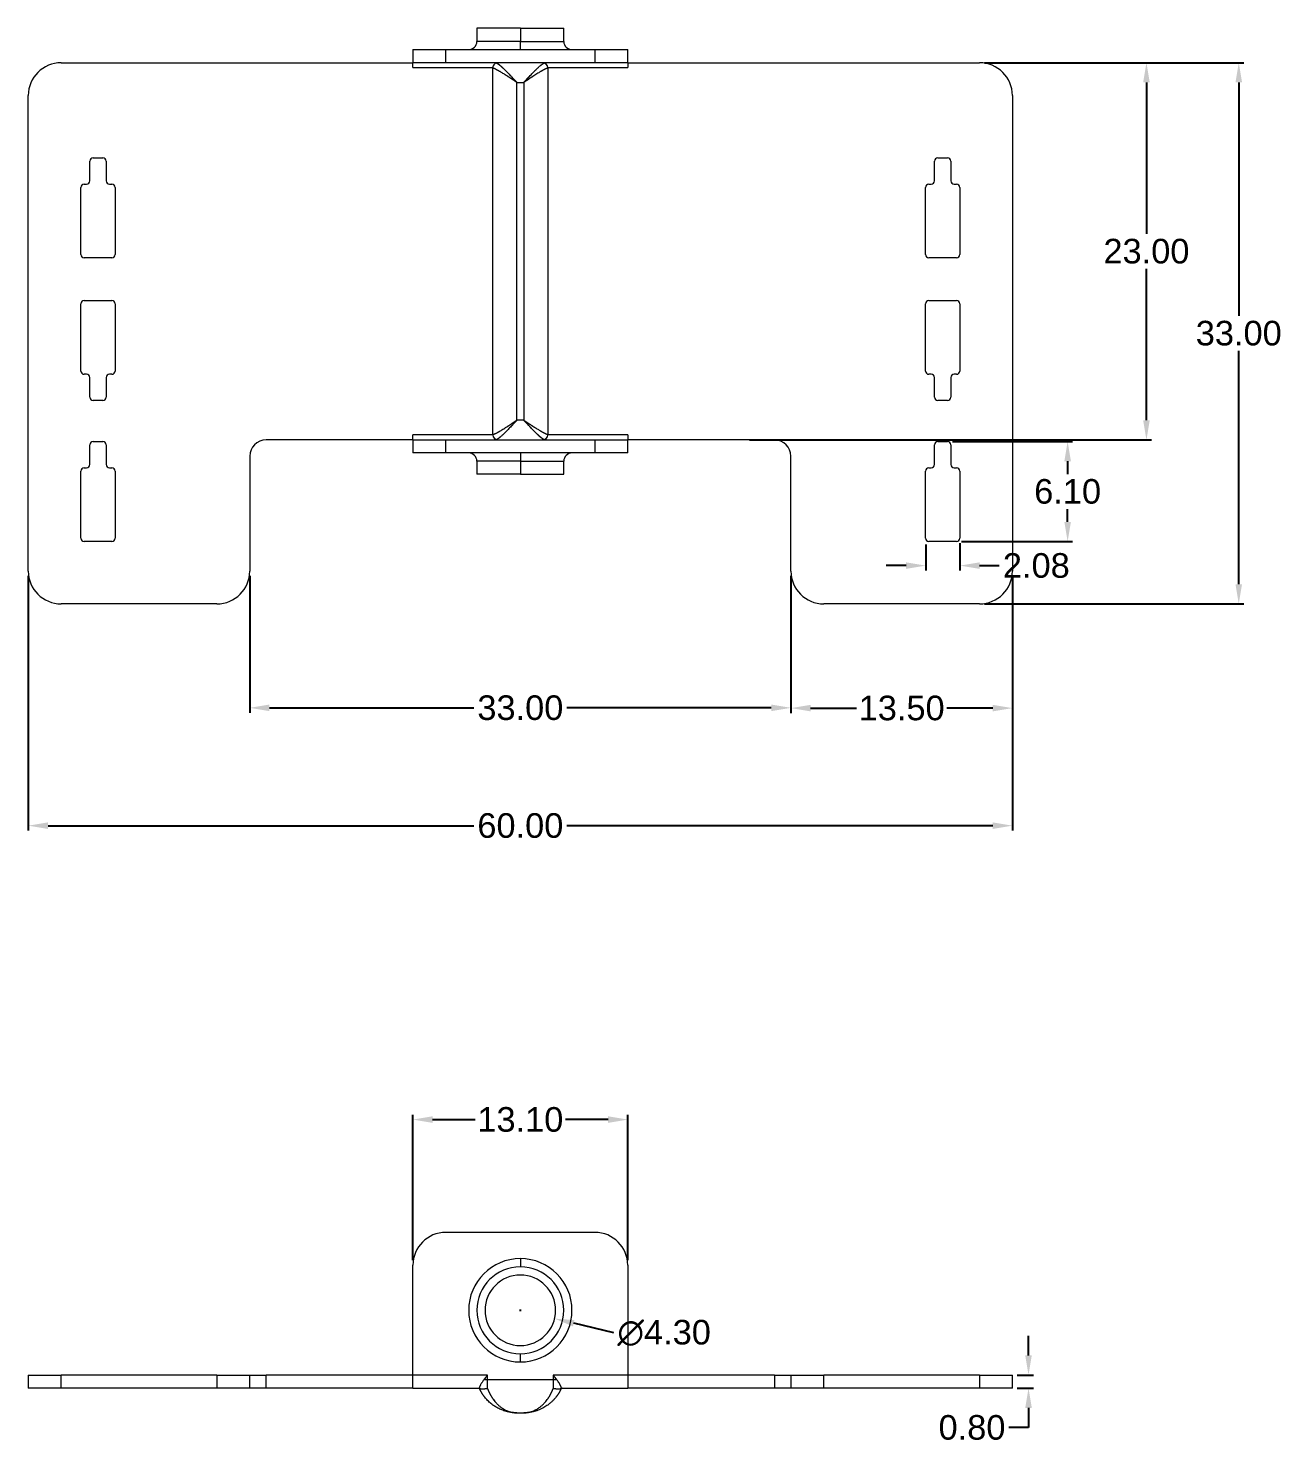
# Model space of a CAD drawing. Header units: millimetres. Extents: x 1920 to 4820, y 310 to 2320.
# Drawn here: x 2827.5 to 2903.9, y 1982.3 to 2068.6 of the extents above; entities that cross this region are included whole.
import ezdxf

# ---------------------------------------------------------------- set-up
doc = ezdxf.new("R2010")
doc.units = ezdxf.units.MM
doc.layers.add('core', color=7, linetype='Continuous', lineweight=20)
doc.layers.add('dim', color=82, linetype='Continuous', lineweight=9)
doc.styles.get("Standard").update_dxf_attribs({"font": 'arial.ttf'})
doc.dimstyles.new('副本 Standard', dxfattribs={"dimscale": 0.6, "dimtxt": 0.18, "dimasz": 0.18, "dimexe": 0.18, "dimexo": 0.0625, "dimgap": 0.09, "dimtad": 0, "dimtih": 1, "dimtoh": 1, "dimzin": 0, "dimdsep": 46, "dimtxsty": 'Standard', "dimcen": 0.09, "dimadec": 0, "dimazin": 0, "dimtfac": 1, "dimtofl": 0, "dimtmove": 0, "dimatfit": 3, "dimfxl": 0, "dimtolj": 1, "dimtzin": 0, "dimarcsym": 0})

# ---------------------------------------------------------------- blocks, each defined once
blk = doc.blocks.new('*D58')
at = {"layer": 'Defpoints', "color": 0, "transparency": 16777216}
for p in [(2885.526, 2066.525), (2885.526, 2033.525), (2901.331, 2033.525)]:
    blk.add_point(p, dxfattribs=at)
at = {"layer": 'dim', "color": 0, "lineweight": -2, "transparency": 16777216}
for p, q in [((2885.825, 2066.525), (2901.631, 2066.525)), ((2901.331, 2065.325), (2901.331, 2051.091)), ((2901.331, 2034.725), (2901.331, 2048.959)), ((2885.825, 2033.525), (2901.631, 2033.525))]:
    blk.add_line(p, q, dxfattribs=at)
at = {"layer": 'dim', "color": 0, "transparency": 16777216}
for points in [[(2901.131, 2065.325), (2901.531, 2065.325), (2901.331, 2066.525)], [(2901.131, 2034.725), (2901.531, 2034.725), (2901.331, 2033.525)]]:
    blk.add_solid(points, dxfattribs=at)
at = {"layer": 'dim', "color": 0, "transparency": 16777216, "insert": (2901.331, 2050.025), "char_height": 1.5, "attachment_point": 5}
blk.add_mtext('\\A1;33.00', dxfattribs=at)
blk = doc.blocks.new('*D59')
at = {"layer": 'Defpoints', "color": 0, "transparency": 16777216}
for p in [(2841.026, 2035.525), (2874.026, 2035.525), (2874.026, 2027.183)]:
    blk.add_point(p, dxfattribs=at)
at = {"layer": 'dim', "color": 0, "lineweight": -2, "transparency": 16777216}
for p, q in [((2841.026, 2035.225), (2841.026, 2026.883)), ((2874.026, 2035.225), (2874.026, 2026.883)), ((2842.226, 2027.183), (2854.698, 2027.183)), ((2872.826, 2027.183), (2860.353, 2027.183))]:
    blk.add_line(p, q, dxfattribs=at)
at = {"layer": 'dim', "color": 0, "transparency": 16777216}
for points in [[(2842.226, 2027.383), (2842.226, 2026.983), (2841.026, 2027.183)], [(2872.826, 2027.383), (2872.826, 2026.983), (2874.026, 2027.183)]]:
    blk.add_solid(points, dxfattribs=at)
at = {"layer": 'dim', "color": 0, "transparency": 16777216, "insert": (2857.526, 2027.183), "char_height": 1.5, "attachment_point": 5}
blk.add_mtext('\\A1;33.00', dxfattribs=at)
blk = doc.blocks.new('*D60')
at = {"layer": 'Defpoints', "color": 0, "transparency": 16777216}
for p in [(2874.026, 2035.525), (2887.526, 2035.525), (2887.526, 2027.166)]:
    blk.add_point(p, dxfattribs=at)
at = {"layer": 'dim', "color": 0, "lineweight": -2, "transparency": 16777216}
for p, q in [((2874.026, 2035.225), (2874.026, 2026.866)), ((2887.526, 2035.225), (2887.526, 2026.866)), ((2875.226, 2027.166), (2878.018, 2027.166)), ((2886.326, 2027.166), (2883.533, 2027.166))]:
    blk.add_line(p, q, dxfattribs=at)
at = {"layer": 'dim', "color": 0, "transparency": 16777216}
for points in [[(2875.226, 2027.366), (2875.226, 2026.966), (2874.026, 2027.166)], [(2886.326, 2027.366), (2886.326, 2026.966), (2887.526, 2027.166)]]:
    blk.add_solid(points, dxfattribs=at)
at = {"layer": 'dim', "color": 0, "transparency": 16777216, "insert": (2880.776, 2027.166), "char_height": 1.5, "attachment_point": 5}
blk.add_mtext('\\A1;13.50', dxfattribs=at)
blk = doc.blocks.new('*D61')
at = {"layer": 'Defpoints', "color": 0, "transparency": 16777216}
for p in [(2883.576, 2043.425), (2890.897, 2043.425), (2884.126, 2037.325)]:
    blk.add_point(p, dxfattribs=at)
at = {"layer": 'dim', "color": 0, "lineweight": -2, "transparency": 16777216}
for p, q in [((2883.875, 2043.425), (2891.197, 2043.425)), ((2890.897, 2042.225), (2890.897, 2041.44)), ((2890.897, 2038.525), (2890.897, 2039.309)), ((2884.425, 2037.325), (2891.197, 2037.325))]:
    blk.add_line(p, q, dxfattribs=at)
at = {"layer": 'dim', "color": 0, "transparency": 16777216}
for points in [[(2890.697, 2042.225), (2891.097, 2042.225), (2890.897, 2043.425)], [(2890.697, 2038.525), (2891.097, 2038.525), (2890.897, 2037.325)]]:
    blk.add_solid(points, dxfattribs=at)
at = {"layer": 'dim', "color": 0, "transparency": 16777216, "insert": (2890.897, 2040.375), "char_height": 1.5, "attachment_point": 5}
blk.add_mtext('\\A1;6.10', dxfattribs=at)
blk = doc.blocks.new('*D62')
at = {"layer": 'Defpoints', "color": 0, "transparency": 16777216}
for p in [(2882.242, 2037.445), (2884.326, 2037.525), (2884.326, 2035.857)]:
    blk.add_point(p, dxfattribs=at)
at = {"layer": 'dim', "color": 0, "lineweight": -2, "transparency": 16777216}
for p, q in [((2882.242, 2037.146), (2882.242, 2035.557)), ((2884.326, 2037.225), (2884.326, 2035.557)), ((2881.042, 2035.857), (2879.842, 2035.857)), ((2885.526, 2035.857), (2886.726, 2035.857))]:
    blk.add_line(p, q, dxfattribs=at)
at = {"layer": 'dim', "color": 0, "transparency": 16777216}
for points in [[(2881.042, 2036.057), (2881.042, 2035.657), (2882.242, 2035.857)], [(2885.526, 2036.057), (2885.526, 2035.657), (2884.326, 2035.857)]]:
    blk.add_solid(points, dxfattribs=at)
at = {"layer": 'dim', "color": 0, "transparency": 16777216, "insert": (2888.988, 2035.857), "char_height": 1.5, "attachment_point": 5}
blk.add_mtext('\\A1;2.08', dxfattribs=at)
blk = doc.blocks.new('*D63')
at = {"layer": 'Defpoints', "color": 0, "transparency": 16777216}
for p in [(2864.076, 2002.073), (2850.976, 1993.192), (2864.076, 1993.192)]:
    blk.add_point(p, dxfattribs=at)
at = {"layer": 'dim', "color": 0, "lineweight": -2, "transparency": 16777216}
for p, q in [((2850.976, 1993.491), (2850.976, 2002.372)), ((2852.176, 2002.073), (2854.768, 2002.073)), ((2862.876, 2002.073), (2860.283, 2002.073)), ((2864.076, 1993.491), (2864.076, 2002.372))]:
    blk.add_line(p, q, dxfattribs=at)
at = {"layer": 'dim', "color": 0, "transparency": 16777216}
for points in [[(2852.176, 2002.273), (2852.176, 2001.873), (2850.976, 2002.073)], [(2862.876, 2002.273), (2862.876, 2001.873), (2864.076, 2002.073)]]:
    blk.add_solid(points, dxfattribs=at)
at = {"layer": 'dim', "color": 0, "transparency": 16777216, "insert": (2857.526, 2002.073), "char_height": 1.5, "attachment_point": 5}
blk.add_mtext('\\A1;13.10', dxfattribs=at)
blk = doc.blocks.new('*D64')
at = {"layer": 'Defpoints', "color": 0, "transparency": 16777216}
for p in [(2887.526, 1986.492), (2887.526, 1985.692), (2888.511, 1985.692)]:
    blk.add_point(p, dxfattribs=at)
at = {"layer": 'dim', "color": 0, "lineweight": -2, "transparency": 16777216}
for p, q in [((2888.511, 1987.692), (2888.511, 1988.892)), ((2887.825, 1986.492), (2888.811, 1986.492)), ((2887.825, 1985.692), (2888.811, 1985.692)), ((2888.511, 1984.492), (2888.511, 1983.292)), ((2888.511, 1983.292), (2887.311, 1983.292))]:
    blk.add_line(p, q, dxfattribs=at)
at = {"layer": 'dim', "color": 0, "transparency": 16777216}
for points in [[(2888.311, 1987.692), (2888.711, 1987.692), (2888.511, 1986.492)], [(2888.311, 1984.492), (2888.711, 1984.492), (2888.511, 1985.692)]]:
    blk.add_solid(points, dxfattribs=at)
at = {"layer": 'dim', "color": 0, "transparency": 16777216, "insert": (2885.066, 1983.292), "char_height": 1.5, "attachment_point": 5}
blk.add_mtext('\\A1;0.80', dxfattribs=at)
blk = doc.blocks.new('*D65')
at = {"layer": 'Defpoints', "color": 0, "transparency": 16777216}
for p in [(2827.526, 2035.525), (2887.526, 2034.708), (2887.526, 2019.997)]:
    blk.add_point(p, dxfattribs=at)
at = {"layer": 'dim', "color": 0, "lineweight": -2, "transparency": 16777216}
for p, q in [((2827.526, 2035.225), (2827.526, 2019.697)), ((2887.526, 2034.408), (2887.526, 2019.697)), ((2828.726, 2019.997), (2854.693, 2019.997)), ((2886.326, 2019.997), (2860.358, 2019.997))]:
    blk.add_line(p, q, dxfattribs=at)
at = {"layer": 'dim', "color": 0, "transparency": 16777216}
for points in [[(2828.726, 2020.197), (2828.726, 2019.797), (2827.526, 2019.997)], [(2886.326, 2020.197), (2886.326, 2019.797), (2887.526, 2019.997)]]:
    blk.add_solid(points, dxfattribs=at)
at = {"layer": 'dim', "color": 0, "transparency": 16777216, "insert": (2857.526, 2019.997), "char_height": 1.5, "attachment_point": 5}
blk.add_mtext('\\A1;60.00', dxfattribs=at)
blk = doc.blocks.new('*D66')
at = {"layer": 'Defpoints', "color": 0, "transparency": 16777216}
for p in [(2885.526, 2066.525), (2895.702, 2066.525), (2871.207, 2043.525)]:
    blk.add_point(p, dxfattribs=at)
at = {"layer": 'dim', "color": 0, "lineweight": -2, "transparency": 16777216}
for p, q in [((2885.825, 2066.525), (2896.001, 2066.525)), ((2895.702, 2065.325), (2895.702, 2056.091)), ((2895.702, 2044.725), (2895.702, 2053.959)), ((2871.507, 2043.525), (2896.001, 2043.525))]:
    blk.add_line(p, q, dxfattribs=at)
at = {"layer": 'dim', "color": 0, "transparency": 16777216}
for points in [[(2895.502, 2065.325), (2895.902, 2065.325), (2895.702, 2066.525)], [(2895.502, 2044.725), (2895.902, 2044.725), (2895.702, 2043.525)]]:
    blk.add_solid(points, dxfattribs=at)
at = {"layer": 'dim', "color": 0, "transparency": 16777216, "insert": (2895.702, 2055.025), "char_height": 1.5, "attachment_point": 5}
blk.add_mtext('\\A1;23.00', dxfattribs=at)
blk = doc.blocks.new('*D67')
at = {"layer": 'Defpoints', "color": 0, "transparency": 16777216}
for p in [(2855.436, 1990.948), (2859.615, 1989.935)]:
    blk.add_point(p, dxfattribs=at)
at = {"layer": 'dim', "color": 0, "lineweight": -2, "transparency": 16777216}
for p, q in [((2857.526, 1990.388), (2857.526, 1990.496)), ((2857.472, 1990.442), (2857.58, 1990.442)), ((2863.233, 1989.059), (2860.781, 1989.653))]:
    blk.add_line(p, q, dxfattribs=at)
at = {"layer": 'dim', "color": 0, "transparency": 16777216}
blk.add_solid([(2860.829, 1989.847), (2860.734, 1989.458), (2859.615, 1989.935)], dxfattribs=at)
at = {"layer": 'dim', "color": 0, "transparency": 16777216, "insert": (2866.295, 1989.059), "char_height": 1.5, "attachment_point": 5}
blk.add_mtext('\\A1;∅4.30', dxfattribs=at)

msp = doc.modelspace()

# ---------------------------------------------------------------- linework, layer by layer
at = {"layer": 'core'}
for p, q in [((2857.526, 2068.625), (2854.876, 2068.625)), ((2854.876, 2068.625), (2854.876, 2067.825)), ((2857.526, 2068.625), (2857.526, 2067.825)), ((2857.526, 2068.625), (2860.176, 2068.625)), ((2860.176, 2067.825), (2860.176, 2068.625)), ((2850.976, 2067.325), (2850.976, 2066.525)), ((2850.976, 2067.325), (2852.976, 2067.325)), ((2852.976, 2067.325), (2862.076, 2067.325)), ((2852.976, 2066.525), (2852.976, 2067.325)), ((2857.526, 2067.825), (2854.876, 2067.825)), ((2857.526, 2067.825), (2860.176, 2067.825)), ((2857.526, 2067.325), (2857.526, 2067.825)), ((2862.076, 2067.325), (2864.076, 2067.325)), ((2862.076, 2067.325), (2862.076, 2066.525)), ((2864.076, 2066.525), (2864.076, 2067.325)), ((2829.526, 2066.525), (2850.976, 2066.525)), ((2852.976, 2066.525), (2850.976, 2066.525)), ((2850.976, 2066.225), (2850.976, 2066.525)), ((2862.076, 2066.525), (2852.976, 2066.525)), ((2864.076, 2066.525), (2862.076, 2066.525)), ((2864.076, 2066.525), (2885.526, 2066.525)), ((2864.076, 2066.525), (2864.076, 2066.225)), ((2850.976, 2066.225), (2855.842, 2066.225)), ((2855.842, 2043.825), (2855.842, 2066.225)), ((2859.209, 2066.225), (2859.209, 2043.825)), ((2859.209, 2066.225), (2864.076, 2066.225)), ((2857.317, 2044.725), (2857.317, 2065.325)), ((2857.317, 2065.325), (2857.734, 2065.325)), ((2857.734, 2065.325), (2857.734, 2044.725)), ((2827.526, 2035.525), (2827.526, 2064.525)), ((2887.526, 2064.525), (2887.526, 2035.525)), ((2831.276, 2059.325), (2831.276, 2060.525)), ((2831.476, 2060.725), (2832.076, 2060.725)), ((2832.276, 2060.525), (2832.276, 2059.325)), ((2882.776, 2059.325), (2882.776, 2060.525)), ((2882.976, 2060.725), (2883.576, 2060.725)), ((2883.776, 2060.525), (2883.776, 2059.325)), ((2830.726, 2054.825), (2830.726, 2058.925)), ((2830.926, 2059.125), (2831.076, 2059.125)), ((2832.476, 2059.125), (2832.626, 2059.125)), ((2832.826, 2058.925), (2832.826, 2054.825)), ((2882.226, 2054.825), (2882.226, 2058.925)), ((2882.426, 2059.125), (2882.576, 2059.125)), ((2883.976, 2059.125), (2884.126, 2059.125)), ((2884.326, 2058.925), (2884.326, 2054.825)), ((2832.626, 2054.625), (2830.926, 2054.625)), ((2884.126, 2054.625), (2882.426, 2054.625)), ((2830.726, 2047.725), (2830.726, 2051.825)), ((2830.926, 2052.025), (2832.626, 2052.025)), ((2832.826, 2051.825), (2832.826, 2047.725)), ((2882.226, 2047.725), (2882.226, 2051.825)), ((2882.426, 2052.025), (2884.126, 2052.025)), ((2884.326, 2051.825), (2884.326, 2047.725)), ((2831.076, 2047.525), (2830.926, 2047.525)), ((2832.626, 2047.525), (2832.476, 2047.525)), ((2882.576, 2047.525), (2882.426, 2047.525)), ((2884.126, 2047.525), (2883.976, 2047.525)), ((2831.276, 2046.125), (2831.276, 2047.325)), ((2832.276, 2047.325), (2832.276, 2046.125)), ((2882.776, 2046.125), (2882.776, 2047.325)), ((2883.776, 2047.325), (2883.776, 2046.125)), ((2832.076, 2045.925), (2831.476, 2045.925)), ((2883.576, 2045.925), (2882.976, 2045.925)), ((2857.734, 2044.725), (2857.317, 2044.725)), ((2831.276, 2042.025), (2831.276, 2043.225)), ((2831.476, 2043.425), (2832.076, 2043.425)), ((2832.276, 2043.225), (2832.276, 2042.025)), ((2850.976, 2043.525), (2842.026, 2043.525)), ((2850.976, 2043.525), (2850.976, 2043.825)), ((2855.842, 2043.825), (2850.976, 2043.825)), ((2850.976, 2043.525), (2850.976, 2042.725)), ((2850.976, 2043.525), (2852.976, 2043.525)), ((2852.976, 2043.525), (2862.076, 2043.525)), ((2852.976, 2042.725), (2852.976, 2043.525)), ((2864.076, 2043.825), (2859.209, 2043.825)), ((2862.076, 2043.525), (2864.076, 2043.525)), ((2862.076, 2043.525), (2862.076, 2042.725)), ((2864.076, 2043.825), (2864.076, 2043.525)), ((2864.076, 2042.725), (2864.076, 2043.525)), ((2873.026, 2043.525), (2864.076, 2043.525)), ((2882.776, 2042.025), (2882.776, 2043.225)), ((2882.976, 2043.425), (2883.576, 2043.425)), ((2883.776, 2043.225), (2883.776, 2042.025)), ((2841.026, 2042.525), (2841.026, 2035.525)), ((2852.976, 2042.725), (2850.976, 2042.725)), ((2862.076, 2042.725), (2852.976, 2042.725)), ((2857.526, 2042.725), (2857.526, 2042.225)), ((2864.076, 2042.725), (2862.076, 2042.725)), ((2874.026, 2035.525), (2874.026, 2042.525)), ((2830.726, 2037.525), (2830.726, 2041.625)), ((2830.926, 2041.825), (2831.076, 2041.825)), ((2832.476, 2041.825), (2832.626, 2041.825)), ((2832.826, 2041.625), (2832.826, 2037.525)), ((2854.876, 2042.225), (2854.876, 2041.425)), ((2857.526, 2042.225), (2854.876, 2042.225)), ((2857.526, 2041.425), (2854.876, 2041.425)), ((2857.526, 2042.225), (2857.526, 2041.425)), ((2857.526, 2042.225), (2860.176, 2042.225)), ((2857.526, 2041.425), (2860.176, 2041.425)), ((2860.176, 2041.425), (2860.176, 2042.225)), ((2882.226, 2037.525), (2882.226, 2041.625)), ((2882.426, 2041.825), (2882.576, 2041.825)), ((2883.976, 2041.825), (2884.126, 2041.825)), ((2884.326, 2041.625), (2884.326, 2037.525)), ((2832.626, 2037.325), (2830.926, 2037.325)), ((2884.126, 2037.325), (2882.426, 2037.325)), ((2839.026, 2033.525), (2829.526, 2033.525)), ((2885.526, 2033.525), (2876.026, 2033.525)), ((2862.076, 1995.192), (2852.976, 1995.192)), ((2850.976, 1986.492), (2850.976, 1993.192)), ((2857.526, 1993.592), (2857.526, 1993.092)), ((2864.076, 1993.192), (2864.076, 1986.492)), ((2857.526, 1987.292), (2857.526, 1987.792)), ((2827.526, 1986.492), (2829.526, 1986.492)), ((2827.526, 1986.492), (2827.526, 1985.692)), ((2839.026, 1986.492), (2829.526, 1986.492)), ((2829.526, 1985.692), (2829.526, 1986.492)), ((2839.026, 1986.492), (2839.026, 1985.692)), ((2839.026, 1986.492), (2841.026, 1986.492)), ((2841.026, 1986.492), (2842.026, 1986.492)), ((2841.026, 1985.692), (2841.026, 1986.492)), ((2850.976, 1986.492), (2842.026, 1986.492)), ((2842.026, 1985.692), (2842.026, 1986.492)), ((2850.976, 1985.692), (2850.976, 1986.492)), ((2855.526, 1986.492), (2850.976, 1986.492)), ((2855.526, 1986.192), (2855.291, 1986.192)), ((2855.526, 1986.192), (2855.526, 1986.492)), ((2859.526, 1986.192), (2855.526, 1986.192)), ((2855.526, 1985.672), (2855.526, 1986.192)), ((2859.526, 1986.492), (2859.526, 1986.192)), ((2864.076, 1986.492), (2859.526, 1986.492)), ((2859.76, 1986.192), (2859.526, 1986.192)), ((2859.526, 1986.192), (2859.526, 1985.672)), ((2873.026, 1986.492), (2864.076, 1986.492)), ((2864.076, 1986.492), (2864.076, 1985.692)), ((2873.026, 1986.492), (2874.026, 1986.492)), ((2873.026, 1986.492), (2873.026, 1985.692)), ((2874.026, 1986.492), (2874.026, 1985.692)), ((2874.026, 1986.492), (2876.026, 1986.492)), ((2885.526, 1986.492), (2876.026, 1986.492)), ((2876.026, 1985.692), (2876.026, 1986.492)), ((2885.526, 1986.492), (2887.526, 1986.492)), ((2885.526, 1986.492), (2885.526, 1985.692)), ((2887.526, 1985.692), (2887.526, 1986.492)), ((2829.526, 1985.692), (2827.526, 1985.692)), ((2839.026, 1985.692), (2829.526, 1985.692)), ((2841.026, 1985.692), (2839.026, 1985.692)), ((2842.026, 1985.692), (2841.026, 1985.692)), ((2850.976, 1985.692), (2842.026, 1985.692)), ((2850.976, 1985.692), (2855.026, 1985.692)), ((2855.026, 1985.692), (2855.026, 1985.724)), ((2855.026, 1985.692), (2855.028, 1985.685)), ((2860.023, 1985.685), (2860.026, 1985.692)), ((2860.026, 1985.724), (2860.026, 1985.692)), ((2860.026, 1985.692), (2864.076, 1985.692)), ((2873.026, 1985.692), (2864.076, 1985.692)), ((2874.026, 1985.692), (2873.026, 1985.692)), ((2876.026, 1985.692), (2874.026, 1985.692)), ((2885.526, 1985.692), (2876.026, 1985.692)), ((2887.526, 1985.692), (2885.526, 1985.692)), ((2857.317, 1984.192), (2857.734, 1984.192))]:
    msp.add_line(p, q, dxfattribs=at)
for centre, radius, start, end in [((2854.376, 2067.825), 0.5, 270, 0), ((2860.676, 2067.825), 0.5, 180, 270), ((2829.526, 2064.525), 2, 90, 180), ((2885.526, 2064.525), 2, 0, 90), ((2831.476, 2060.525), 0.2, 90, 180), ((2832.076, 2060.525), 0.2, 360, 90), ((2882.976, 2060.525), 0.2, 90, 180), ((2883.576, 2060.525), 0.2, 360, 90), ((2830.926, 2058.925), 0.2, 90, 180), ((2831.076, 2059.325), 0.2, 270, 0), ((2832.476, 2059.325), 0.2, 180, 270), ((2832.626, 2058.925), 0.2, 0, 90), ((2882.426, 2058.925), 0.2, 90, 180), ((2882.576, 2059.325), 0.2, 270, 0), ((2883.976, 2059.325), 0.2, 180, 270), ((2884.126, 2058.925), 0.2, 0, 90), ((2830.926, 2054.825), 0.2, 180, 270), ((2832.626, 2054.825), 0.2, 270, 0), ((2882.426, 2054.825), 0.2, 180, 270), ((2884.126, 2054.825), 0.2, 270, 360), ((2830.926, 2051.825), 0.2, 90, 180), ((2832.626, 2051.825), 0.2, 360, 90), ((2882.426, 2051.825), 0.2, 90, 180), ((2884.126, 2051.825), 0.2, 360, 90), ((2830.926, 2047.725), 0.2, 180, 270), ((2831.076, 2047.325), 0.2, 0, 90), ((2832.476, 2047.325), 0.2, 90, 180), ((2832.626, 2047.725), 0.2, 270, 0), ((2882.426, 2047.725), 0.2, 180, 270), ((2882.576, 2047.325), 0.2, 0, 90), ((2883.976, 2047.325), 0.2, 90, 180), ((2884.126, 2047.725), 0.2, 270, 360), ((2831.476, 2046.125), 0.2, 180, 270), ((2832.076, 2046.125), 0.2, 270, 0), ((2882.976, 2046.125), 0.2, 180, 270), ((2883.576, 2046.125), 0.2, 270, 0), ((2831.476, 2043.225), 0.2, 90, 180), ((2832.076, 2043.225), 0.2, 0, 90), ((2842.026, 2042.525), 1, 90, 180), ((2873.026, 2042.525), 1, 0, 90), ((2882.976, 2043.225), 0.2, 90, 180), ((2883.576, 2043.225), 0.2, 0, 90), ((2854.376, 2042.225), 0.5, 0, 90), ((2860.676, 2042.225), 0.5, 90, 180), ((2830.926, 2041.625), 0.2, 90, 180), ((2831.076, 2042.025), 0.2, 270, 0), ((2832.476, 2042.025), 0.2, 180, 270), ((2832.626, 2041.625), 0.2, 0, 90), ((2882.426, 2041.625), 0.2, 90, 180), ((2882.576, 2042.025), 0.2, 270, 0), ((2883.976, 2042.025), 0.2, 180, 270), ((2884.126, 2041.625), 0.2, 0, 90), ((2830.926, 2037.525), 0.2, 180, 270), ((2832.626, 2037.525), 0.2, 270, 0), ((2882.426, 2037.525), 0.2, 180, 270), ((2884.126, 2037.525), 0.2, 270, 360), ((2829.526, 2035.525), 2, 180, 270), ((2839.026, 2035.525), 2, 270, 0), ((2876.026, 2035.525), 2, 180, 270), ((2885.526, 2035.525), 2, 270, 0), ((2852.976, 1993.192), 2, 90, 180), ((2862.076, 1993.192), 2, 0, 90), ((2857.526, 1990.442), 3.15, 90, 270), ((2857.526, 1990.442), 2.65, 90, 270), ((2857.526, 1990.442), 3.15, 270, 90), ((2857.526, 1990.442), 2.65, 270, 90), ((2857.526, 1990.442), 2.15, 90, 270), ((2857.526, 1990.442), 2.15, 270, 90)]:
    msp.add_arc(centre, radius, start, end, dxfattribs=at)
for centre, start_param, end_param in [((2856.199, 2066.225), 1.570796, 3.141593), ((2858.853, 2066.225), 0, 1.570796), ((2856.199, 2043.825), 3.141593, 4.712389), ((2858.853, 2043.825), 4.712389, 6.283185)]:
    msp.add_ellipse(centre, major_axis=(0.357, 0), ratio=0.841435, start_param=start_param, end_param=end_param, dxfattribs=at)
for points, knots in [([(2856.071, 2066.511), (2856.073, 2066.51), (2856.077, 2066.508), (2856.083, 2066.505), (2856.09, 2066.502), (2856.096, 2066.499), (2856.103, 2066.495), (2856.11, 2066.492), (2856.117, 2066.488), (2856.125, 2066.483), (2856.132, 2066.479), (2856.14, 2066.474), (2856.148, 2066.469), (2856.156, 2066.464), (2856.164, 2066.459), (2856.172, 2066.453), (2856.181, 2066.447), (2856.189, 2066.441), (2856.198, 2066.435), (2856.207, 2066.428), (2856.216, 2066.422), (2856.226, 2066.414), (2856.235, 2066.407), (2856.245, 2066.4), (2856.255, 2066.392), (2856.264, 2066.384), (2856.275, 2066.376), (2856.285, 2066.367), (2856.295, 2066.358), (2856.306, 2066.349), (2856.317, 2066.34), (2856.328, 2066.331), (2856.339, 2066.321), (2856.35, 2066.311), (2856.362, 2066.301), (2856.373, 2066.29), (2856.385, 2066.28), (2856.397, 2066.269), (2856.409, 2066.258), (2856.422, 2066.246), (2856.434, 2066.235), (2856.447, 2066.223), (2856.46, 2066.211), (2856.473, 2066.199), (2856.486, 2066.186), (2856.499, 2066.173), (2856.512, 2066.16), (2856.547, 2066.127), (2856.605, 2066.07), (2856.692, 2065.983), (2856.788, 2065.885), (2856.867, 2065.803), (2856.924, 2065.743), (2856.956, 2065.709), (2856.989, 2065.674), (2857.021, 2065.639), (2857.054, 2065.605), (2857.087, 2065.57), (2857.119, 2065.535), (2857.152, 2065.499), (2857.185, 2065.464), (2857.218, 2065.429), (2857.251, 2065.394), (2857.284, 2065.359), (2857.306, 2065.336), (2857.317, 2065.325)], [0, 0, 0, 0, 0.008208, 0.016463, 0.024766, 0.033116, 0.041516, 0.049964, 0.058463, 0.067011, 0.07561, 0.08426, 0.092961, 0.101715, 0.11052, 0.119379, 0.12829, 0.137256, 0.146275, 0.155349, 0.164477, 0.173661, 0.1829, 0.192195, 0.201547, 0.210955, 0.22042, 0.229942, 0.239523, 0.249161, 0.258857, 0.268612, 0.278426, 0.2883, 0.298233, 0.308226, 0.318279, 0.328392, 0.338567, 0.348802, 0.359098, 0.369456, 0.379876, 0.390358, 0.400903, 0.411509, 0.422179, 0.432912, 0.492574, 0.557516, 0.627765, 0.703344, 0.726377, 0.749374, 0.772335, 0.79526, 0.81815, 0.841003, 0.863822, 0.886605, 0.909353, 0.932066, 0.954745, 0.97739, 1, 1, 1, 1]), ([(2857.734, 2065.325), (2857.74, 2065.33), (2857.75, 2065.342), (2857.766, 2065.359), (2857.781, 2065.375), (2857.797, 2065.391), (2857.811, 2065.407), (2857.826, 2065.423), (2857.84, 2065.438), (2857.854, 2065.453), (2857.868, 2065.468), (2857.882, 2065.482), (2857.895, 2065.496), (2857.907, 2065.51), (2857.92, 2065.523), (2857.932, 2065.536), (2857.944, 2065.549), (2857.956, 2065.561), (2857.967, 2065.574), (2857.978, 2065.585), (2857.989, 2065.597), (2858, 2065.608), (2858.01, 2065.619), (2858.02, 2065.629), (2858.03, 2065.639), (2858.039, 2065.649), (2858.048, 2065.659), (2858.057, 2065.668), (2858.065, 2065.677), (2858.074, 2065.686), (2858.111, 2065.725), (2858.175, 2065.792), (2858.263, 2065.884), (2858.344, 2065.967), (2858.425, 2066.049), (2858.506, 2066.129), (2858.587, 2066.207), (2858.662, 2066.276), (2858.715, 2066.323), (2858.749, 2066.353), (2858.768, 2066.369), (2858.787, 2066.384), (2858.805, 2066.398), (2858.822, 2066.412), (2858.839, 2066.425), (2858.855, 2066.437), (2858.871, 2066.448), (2858.887, 2066.458), (2858.901, 2066.468), (2858.916, 2066.477), (2858.93, 2066.486), (2858.943, 2066.493), (2858.956, 2066.5), (2858.969, 2066.506), (2858.977, 2066.509), (2858.981, 2066.511)], [0, 0, 0, 0, 0.011064, 0.021931, 0.032601, 0.043075, 0.053353, 0.063434, 0.073319, 0.083007, 0.092498, 0.101793, 0.110892, 0.119794, 0.1285, 0.137009, 0.145321, 0.153438, 0.161357, 0.16908, 0.176607, 0.183937, 0.191071, 0.198009, 0.204749, 0.211294, 0.217642, 0.223793, 0.229748, 0.235507, 0.241069, 0.308233, 0.371394, 0.430564, 0.485757, 0.552922, 0.61718, 0.678581, 0.73718, 0.754547, 0.771778, 0.788875, 0.80584, 0.822676, 0.839384, 0.855968, 0.872428, 0.888769, 0.904992, 0.921099, 0.937094, 0.952979, 0.968756, 0.984429, 1, 1, 1, 1]), ([(2857.317, 2065.325), (2857.31, 2065.329), (2857.298, 2065.338), (2857.278, 2065.351), (2857.259, 2065.364), (2857.239, 2065.377), (2857.22, 2065.39), (2857.201, 2065.403), (2857.181, 2065.416), (2857.162, 2065.428), (2857.143, 2065.441), (2857.123, 2065.454), (2857.104, 2065.466), (2857.085, 2065.479), (2857.066, 2065.492), (2857.046, 2065.504), (2857.027, 2065.517), (2857.008, 2065.529), (2856.989, 2065.542), (2856.97, 2065.554), (2856.951, 2065.566), (2856.932, 2065.578), (2856.913, 2065.591), (2856.894, 2065.603), (2856.875, 2065.615), (2856.857, 2065.627), (2856.838, 2065.639), (2856.819, 2065.651), (2856.801, 2065.663), (2856.782, 2065.675), (2856.734, 2065.706), (2856.658, 2065.754), (2856.559, 2065.817), (2856.468, 2065.874), (2856.385, 2065.925), (2856.321, 2065.963), (2856.275, 2065.99), (2856.243, 2066.008), (2856.213, 2066.026), (2856.183, 2066.042), (2856.154, 2066.058), (2856.126, 2066.074), (2856.099, 2066.088), (2856.072, 2066.102), (2856.046, 2066.115), (2856.022, 2066.127), (2855.998, 2066.139), (2855.974, 2066.15), (2855.952, 2066.16), (2855.931, 2066.169), (2855.91, 2066.178), (2855.89, 2066.186), (2855.871, 2066.193), (2855.855, 2066.199), (2855.845, 2066.202), (2855.841, 2066.203)], [0, 0, 0, 0, 0.01166, 0.02331, 0.034949, 0.046576, 0.058193, 0.069799, 0.081394, 0.092979, 0.104553, 0.116116, 0.127668, 0.13921, 0.150741, 0.162262, 0.173772, 0.185272, 0.196761, 0.20824, 0.219709, 0.231167, 0.242615, 0.254053, 0.26548, 0.276897, 0.288304, 0.299701, 0.311088, 0.322465, 0.333832, 0.400323, 0.463003, 0.521889, 0.577008, 0.628386, 0.650659, 0.672644, 0.694344, 0.715763, 0.736905, 0.757773, 0.778371, 0.798703, 0.818774, 0.838587, 0.858148, 0.877462, 0.896532, 0.915365, 0.933965, 0.952338, 0.97049, 0.988427, 1, 1, 1, 1]), ([(2859.21, 2066.203), (2859.208, 2066.202), (2859.202, 2066.201), (2859.194, 2066.198), (2859.184, 2066.194), (2859.175, 2066.191), (2859.165, 2066.187), (2859.154, 2066.183), (2859.144, 2066.179), (2859.133, 2066.175), (2859.122, 2066.17), (2859.111, 2066.165), (2859.1, 2066.16), (2859.089, 2066.155), (2859.077, 2066.15), (2859.065, 2066.144), (2859.053, 2066.138), (2859.04, 2066.132), (2859.028, 2066.126), (2859.015, 2066.12), (2859.002, 2066.113), (2858.988, 2066.107), (2858.975, 2066.1), (2858.961, 2066.092), (2858.947, 2066.085), (2858.933, 2066.078), (2858.918, 2066.07), (2858.903, 2066.062), (2858.889, 2066.054), (2858.873, 2066.045), (2858.858, 2066.037), (2858.842, 2066.028), (2858.827, 2066.019), (2858.811, 2066.01), (2858.794, 2066.001), (2858.778, 2065.991), (2858.761, 2065.981), (2858.718, 2065.956), (2858.646, 2065.912), (2858.538, 2065.846), (2858.417, 2065.77), (2858.32, 2065.707), (2858.249, 2065.662), (2858.211, 2065.637), (2858.172, 2065.612), (2858.133, 2065.587), (2858.093, 2065.562), (2858.054, 2065.536), (2858.014, 2065.51), (2857.975, 2065.485), (2857.935, 2065.458), (2857.895, 2065.432), (2857.855, 2065.406), (2857.815, 2065.379), (2857.774, 2065.352), (2857.748, 2065.334), (2857.734, 2065.325)], [0, 0, 0, 0, 0.006927, 0.01623, 0.025591, 0.03501, 0.044488, 0.054026, 0.063625, 0.073285, 0.083008, 0.092794, 0.102644, 0.112559, 0.122539, 0.132585, 0.142698, 0.152879, 0.163127, 0.173445, 0.183832, 0.19429, 0.204818, 0.215418, 0.226089, 0.236834, 0.247651, 0.258542, 0.269508, 0.280548, 0.291664, 0.302856, 0.314124, 0.325469, 0.336891, 0.348392, 0.35997, 0.371628, 0.436415, 0.507066, 0.583636, 0.666165, 0.689717, 0.713314, 0.736955, 0.76064, 0.784369, 0.808144, 0.831964, 0.85583, 0.879742, 0.9037, 0.927704, 0.951756, 0.975854, 1, 1, 1, 1]), ([(2855.841, 2043.846), (2855.843, 2043.847), (2855.849, 2043.849), (2855.857, 2043.852), (2855.867, 2043.855), (2855.877, 2043.859), (2855.887, 2043.862), (2855.897, 2043.866), (2855.907, 2043.871), (2855.918, 2043.875), (2855.929, 2043.879), (2855.94, 2043.884), (2855.951, 2043.889), (2855.963, 2043.894), (2855.974, 2043.9), (2855.986, 2043.905), (2855.999, 2043.911), (2856.011, 2043.917), (2856.024, 2043.923), (2856.037, 2043.93), (2856.05, 2043.936), (2856.063, 2043.943), (2856.077, 2043.95), (2856.09, 2043.957), (2856.104, 2043.964), (2856.119, 2043.972), (2856.133, 2043.98), (2856.148, 2043.988), (2856.163, 2043.996), (2856.178, 2044.004), (2856.193, 2044.013), (2856.209, 2044.021), (2856.225, 2044.03), (2856.241, 2044.04), (2856.257, 2044.049), (2856.273, 2044.058), (2856.29, 2044.068), (2856.333, 2044.093), (2856.406, 2044.137), (2856.514, 2044.204), (2856.634, 2044.28), (2856.732, 2044.342), (2856.802, 2044.387), (2856.841, 2044.412), (2856.879, 2044.437), (2856.918, 2044.462), (2856.958, 2044.488), (2856.997, 2044.513), (2857.037, 2044.539), (2857.077, 2044.565), (2857.116, 2044.591), (2857.156, 2044.617), (2857.197, 2044.644), (2857.237, 2044.671), (2857.277, 2044.698), (2857.304, 2044.716), (2857.317, 2044.725)], [0, 0, 0, 0, 0.006927, 0.01623, 0.025591, 0.03501, 0.044488, 0.054026, 0.063625, 0.073285, 0.083008, 0.092794, 0.102644, 0.112559, 0.122539, 0.132585, 0.142698, 0.152879, 0.163127, 0.173445, 0.183832, 0.19429, 0.204818, 0.215418, 0.226089, 0.236834, 0.247651, 0.258542, 0.269508, 0.280548, 0.291664, 0.302856, 0.314124, 0.325469, 0.336891, 0.348392, 0.35997, 0.371628, 0.436415, 0.507066, 0.583636, 0.666165, 0.689717, 0.713314, 0.736955, 0.76064, 0.784369, 0.808144, 0.831964, 0.85583, 0.879742, 0.9037, 0.927704, 0.951756, 0.975854, 1, 1, 1, 1]), ([(2857.317, 2044.725), (2857.312, 2044.719), (2857.301, 2044.708), (2857.285, 2044.691), (2857.27, 2044.674), (2857.255, 2044.658), (2857.24, 2044.642), (2857.225, 2044.627), (2857.211, 2044.611), (2857.197, 2044.596), (2857.183, 2044.582), (2857.17, 2044.567), (2857.157, 2044.553), (2857.144, 2044.54), (2857.131, 2044.526), (2857.119, 2044.513), (2857.107, 2044.5), (2857.095, 2044.488), (2857.084, 2044.476), (2857.073, 2044.464), (2857.062, 2044.453), (2857.051, 2044.442), (2857.041, 2044.431), (2857.031, 2044.42), (2857.022, 2044.41), (2857.012, 2044.4), (2857.003, 2044.391), (2856.994, 2044.381), (2856.986, 2044.372), (2856.978, 2044.364), (2856.941, 2044.324), (2856.877, 2044.257), (2856.789, 2044.166), (2856.708, 2044.083), (2856.626, 2044.001), (2856.545, 2043.92), (2856.464, 2043.842), (2856.389, 2043.773), (2856.336, 2043.726), (2856.302, 2043.697), (2856.283, 2043.681), (2856.265, 2043.666), (2856.247, 2043.651), (2856.229, 2043.638), (2856.212, 2043.625), (2856.196, 2043.613), (2856.18, 2043.602), (2856.165, 2043.591), (2856.15, 2043.581), (2856.135, 2043.572), (2856.121, 2043.564), (2856.108, 2043.556), (2856.095, 2043.55), (2856.083, 2043.544), (2856.075, 2043.541), (2856.071, 2043.539)], [0, 0, 0, 0, 0.011064, 0.021931, 0.032601, 0.043075, 0.053353, 0.063434, 0.073319, 0.083007, 0.092498, 0.101793, 0.110892, 0.119794, 0.1285, 0.137009, 0.145321, 0.153438, 0.161357, 0.16908, 0.176607, 0.183937, 0.191071, 0.198009, 0.204749, 0.211294, 0.217642, 0.223793, 0.229748, 0.235507, 0.241069, 0.308233, 0.371394, 0.430564, 0.485757, 0.552922, 0.61718, 0.678581, 0.73718, 0.754547, 0.771778, 0.788875, 0.80584, 0.822676, 0.839384, 0.855968, 0.872428, 0.888769, 0.904992, 0.921099, 0.937094, 0.952979, 0.968756, 0.984429, 1, 1, 1, 1]), ([(2857.734, 2044.725), (2857.741, 2044.72), (2857.754, 2044.712), (2857.773, 2044.699), (2857.792, 2044.686), (2857.812, 2044.673), (2857.831, 2044.66), (2857.851, 2044.647), (2857.87, 2044.634), (2857.889, 2044.621), (2857.909, 2044.608), (2857.928, 2044.596), (2857.947, 2044.583), (2857.966, 2044.57), (2857.986, 2044.558), (2858.005, 2044.545), (2858.024, 2044.533), (2858.043, 2044.52), (2858.062, 2044.508), (2858.081, 2044.496), (2858.1, 2044.483), (2858.119, 2044.471), (2858.138, 2044.459), (2858.157, 2044.447), (2858.176, 2044.435), (2858.195, 2044.422), (2858.213, 2044.41), (2858.232, 2044.398), (2858.251, 2044.386), (2858.269, 2044.375), (2858.317, 2044.344), (2858.393, 2044.295), (2858.492, 2044.233), (2858.583, 2044.176), (2858.667, 2044.124), (2858.73, 2044.086), (2858.776, 2044.059), (2858.808, 2044.041), (2858.838, 2044.024), (2858.868, 2044.007), (2858.897, 2043.991), (2858.925, 2043.976), (2858.953, 2043.961), (2858.979, 2043.947), (2859.005, 2043.934), (2859.03, 2043.922), (2859.054, 2043.911), (2859.077, 2043.9), (2859.099, 2043.89), (2859.121, 2043.88), (2859.141, 2043.872), (2859.161, 2043.864), (2859.18, 2043.856), (2859.197, 2043.851), (2859.206, 2043.848), (2859.21, 2043.846)], [0, 0, 0, 0, 0.01166, 0.02331, 0.034949, 0.046576, 0.058193, 0.069799, 0.081394, 0.092979, 0.104553, 0.116116, 0.127668, 0.13921, 0.150741, 0.162262, 0.173772, 0.185272, 0.196761, 0.20824, 0.219709, 0.231167, 0.242615, 0.254053, 0.26548, 0.276897, 0.288304, 0.299701, 0.311088, 0.322465, 0.333832, 0.400323, 0.463003, 0.521889, 0.577008, 0.628386, 0.650659, 0.672644, 0.694344, 0.715763, 0.736905, 0.757773, 0.778371, 0.798703, 0.818774, 0.838587, 0.858148, 0.877462, 0.896532, 0.915365, 0.933965, 0.952338, 0.97049, 0.988427, 1, 1, 1, 1]), ([(2858.981, 2043.539), (2858.979, 2043.54), (2858.974, 2043.541), (2858.968, 2043.544), (2858.962, 2043.547), (2858.955, 2043.551), (2858.948, 2043.554), (2858.941, 2043.558), (2858.934, 2043.562), (2858.927, 2043.566), (2858.919, 2043.571), (2858.911, 2043.575), (2858.904, 2043.58), (2858.896, 2043.585), (2858.887, 2043.591), (2858.879, 2043.596), (2858.871, 2043.602), (2858.862, 2043.608), (2858.853, 2043.615), (2858.844, 2043.621), (2858.835, 2043.628), (2858.826, 2043.635), (2858.816, 2043.642), (2858.807, 2043.65), (2858.797, 2043.658), (2858.787, 2043.666), (2858.777, 2043.674), (2858.766, 2043.682), (2858.756, 2043.691), (2858.745, 2043.7), (2858.734, 2043.709), (2858.723, 2043.719), (2858.712, 2043.728), (2858.701, 2043.738), (2858.689, 2043.749), (2858.678, 2043.759), (2858.666, 2043.77), (2858.654, 2043.781), (2858.642, 2043.792), (2858.63, 2043.803), (2858.617, 2043.815), (2858.604, 2043.826), (2858.592, 2043.838), (2858.579, 2043.851), (2858.566, 2043.863), (2858.552, 2043.876), (2858.539, 2043.889), (2858.504, 2043.922), (2858.446, 2043.98), (2858.359, 2044.066), (2858.263, 2044.165), (2858.185, 2044.246), (2858.128, 2044.306), (2858.095, 2044.341), (2858.063, 2044.375), (2858.03, 2044.41), (2857.997, 2044.445), (2857.965, 2044.48), (2857.932, 2044.515), (2857.899, 2044.55), (2857.866, 2044.585), (2857.833, 2044.62), (2857.8, 2044.655), (2857.767, 2044.69), (2857.745, 2044.713), (2857.734, 2044.725)], [0, 0, 0, 0, 0.008208, 0.016463, 0.024766, 0.033116, 0.041516, 0.049964, 0.058463, 0.067011, 0.07561, 0.08426, 0.092961, 0.101715, 0.11052, 0.119379, 0.12829, 0.137256, 0.146275, 0.155349, 0.164477, 0.173661, 0.1829, 0.192195, 0.201547, 0.210955, 0.22042, 0.229942, 0.239523, 0.249161, 0.258857, 0.268612, 0.278426, 0.2883, 0.298233, 0.308226, 0.318279, 0.328392, 0.338567, 0.348802, 0.359098, 0.369456, 0.379876, 0.390358, 0.400903, 0.411509, 0.422179, 0.432912, 0.492574, 0.557516, 0.627765, 0.703344, 0.726377, 0.749374, 0.772335, 0.79526, 0.81815, 0.841003, 0.863822, 0.886605, 0.909353, 0.932066, 0.954745, 0.97739, 1, 1, 1, 1]), ([(2855.291, 1986.192), (2855.272, 1986.167), (2855.255, 1986.142), (2855.221, 1986.093), (2855.205, 1986.069), (2855.181, 1986.034), (2855.174, 1986.022), (2855.159, 1985.999), (2855.152, 1985.987), (2855.131, 1985.954), (2855.119, 1985.932), (2855.095, 1985.891), (2855.084, 1985.871), (2855.069, 1985.843), (2855.065, 1985.834), (2855.056, 1985.816), (2855.052, 1985.808), (2855.041, 1985.784), (2855.036, 1985.77), (2855.03, 1985.751), (2855.028, 1985.745), (2855.026, 1985.734), (2855.026, 1985.729), (2855.026, 1985.724)], [0, 0, 0, 0, 0.125, 0.125, 0.25, 0.25, 0.3125, 0.3125, 0.375, 0.375, 0.5, 0.5, 0.625, 0.625, 0.6875, 0.6875, 0.75, 0.75, 0.875, 0.875, 0.9375, 0.9375, 1, 1, 1, 1]), ([(2860.026, 1985.724), (2860.026, 1985.733), (2860.023, 1985.744), (2860.016, 1985.769), (2860.01, 1985.784), (2859.999, 1985.808), (2859.995, 1985.816), (2859.987, 1985.833), (2859.982, 1985.842), (2859.968, 1985.87), (2859.957, 1985.89), (2859.939, 1985.921), (2859.933, 1985.932), (2859.92, 1985.954), (2859.913, 1985.965), (2859.892, 1985.998), (2859.878, 1986.021), (2859.855, 1986.057), (2859.847, 1986.069), (2859.831, 1986.093), (2859.822, 1986.105), (2859.797, 1986.142), (2859.779, 1986.167), (2859.76, 1986.192)], [0, 0, 0, 0, 0.125, 0.125, 0.25, 0.25, 0.3125, 0.3125, 0.375, 0.375, 0.5, 0.5, 0.5625, 0.5625, 0.625, 0.625, 0.75, 0.75, 0.8125, 0.8125, 0.875, 0.875, 1, 1, 1, 1]), ([(2857.317, 1984.192), (2857.308, 1984.192), (2857.292, 1984.192), (2857.266, 1984.192), (2857.241, 1984.193), (2857.215, 1984.194), (2857.19, 1984.195), (2857.164, 1984.196), (2857.139, 1984.198), (2857.113, 1984.2), (2857.088, 1984.202), (2857.062, 1984.205), (2857.036, 1984.207), (2857.011, 1984.21), (2856.985, 1984.214), (2856.959, 1984.217), (2856.934, 1984.221), (2856.908, 1984.225), (2856.883, 1984.23), (2856.857, 1984.234), (2856.831, 1984.239), (2856.806, 1984.244), (2856.78, 1984.25), (2856.755, 1984.256), (2856.729, 1984.262), (2856.704, 1984.268), (2856.678, 1984.274), (2856.653, 1984.281), (2856.627, 1984.289), (2856.602, 1984.296), (2856.576, 1984.304), (2856.551, 1984.312), (2856.49, 1984.332), (2856.396, 1984.366), (2856.271, 1984.419), (2856.155, 1984.477), (2856.047, 1984.537), (2855.946, 1984.6), (2855.843, 1984.671), (2855.737, 1984.752), (2855.63, 1984.845), (2855.53, 1984.941), (2855.437, 1985.041), (2855.37, 1985.122), (2855.324, 1985.182), (2855.296, 1985.219), (2855.27, 1985.256), (2855.244, 1985.294), (2855.219, 1985.332), (2855.194, 1985.37), (2855.171, 1985.409), (2855.148, 1985.448), (2855.126, 1985.487), (2855.105, 1985.526), (2855.085, 1985.565), (2855.065, 1985.605), (2855.046, 1985.645), (2855.034, 1985.672), (2855.028, 1985.685)], [0, 0, 0, 0, 0.009504, 0.019013, 0.028527, 0.038047, 0.047573, 0.057103, 0.06664, 0.076181, 0.085729, 0.095281, 0.10484, 0.114404, 0.123973, 0.133548, 0.143129, 0.152715, 0.162307, 0.171905, 0.181508, 0.191118, 0.200732, 0.210353, 0.219979, 0.229611, 0.239249, 0.248893, 0.258543, 0.268198, 0.27786, 0.287527, 0.2972, 0.348267, 0.396945, 0.443243, 0.48717, 0.528735, 0.567951, 0.61769, 0.665786, 0.712273, 0.757189, 0.800577, 0.815567, 0.830432, 0.845176, 0.859799, 0.874305, 0.888696, 0.902974, 0.917143, 0.931204, 0.945161, 0.959016, 0.972772, 0.986433, 1, 1, 1, 1]), ([(2855.526, 1985.672), (2855.522, 1985.671), (2855.515, 1985.67), (2855.503, 1985.668), (2855.491, 1985.665), (2855.477, 1985.663), (2855.464, 1985.66), (2855.449, 1985.658), (2855.423, 1985.653), (2855.392, 1985.648), (2855.363, 1985.644), (2855.341, 1985.641), (2855.322, 1985.639), (2855.3, 1985.637), (2855.28, 1985.635), (2855.262, 1985.634), (2855.246, 1985.634), (2855.231, 1985.634), (2855.219, 1985.633), (2855.208, 1985.634), (2855.198, 1985.634), (2855.186, 1985.634), (2855.17, 1985.635), (2855.152, 1985.636), (2855.135, 1985.638), (2855.119, 1985.64), (2855.104, 1985.643), (2855.091, 1985.646), (2855.079, 1985.649), (2855.069, 1985.653), (2855.06, 1985.657), (2855.052, 1985.661), (2855.045, 1985.666), (2855.039, 1985.67), (2855.035, 1985.675), (2855.031, 1985.68), (2855.029, 1985.683), (2855.028, 1985.685)], [0, 0, 0, 0, 0.014864, 0.030792, 0.047806, 0.065928, 0.085178, 0.105578, 0.127149, 0.194761, 0.237467, 0.253958, 0.28956, 0.323052, 0.354321, 0.383276, 0.409848, 0.433986, 0.455654, 0.474824, 0.491481, 0.505612, 0.543005, 0.579956, 0.61641, 0.652314, 0.687613, 0.722251, 0.756178, 0.789357, 0.821782, 0.853448, 0.884349, 0.914471, 0.943798, 0.972314, 1, 1, 1, 1]), ([(2855.526, 1985.672), (2855.528, 1985.665), (2855.533, 1985.652), (2855.541, 1985.631), (2855.549, 1985.611), (2855.557, 1985.591), (2855.565, 1985.571), (2855.574, 1985.551), (2855.582, 1985.531), (2855.591, 1985.51), (2855.6, 1985.49), (2855.609, 1985.471), (2855.618, 1985.451), (2855.628, 1985.431), (2855.637, 1985.411), (2855.647, 1985.391), (2855.657, 1985.372), (2855.667, 1985.352), (2855.677, 1985.333), (2855.687, 1985.313), (2855.697, 1985.294), (2855.708, 1985.275), (2855.718, 1985.256), (2855.729, 1985.236), (2855.74, 1985.218), (2855.751, 1985.199), (2855.763, 1985.18), (2855.774, 1985.161), (2855.786, 1985.142), (2855.798, 1985.124), (2855.81, 1985.106), (2855.822, 1985.087), (2855.834, 1985.069), (2855.846, 1985.051), (2855.859, 1985.033), (2855.871, 1985.015), (2855.911, 1984.96), (2855.982, 1984.87), (2856.088, 1984.751), (2856.205, 1984.639), (2856.321, 1984.543), (2856.438, 1984.461), (2856.555, 1984.391), (2856.682, 1984.327), (2856.777, 1984.29), (2856.836, 1984.27), (2856.857, 1984.263), (2856.879, 1984.256), (2856.903, 1984.249), (2856.927, 1984.243), (2856.953, 1984.236), (2856.98, 1984.23), (2857.008, 1984.223), (2857.038, 1984.218), (2857.069, 1984.212), (2857.1, 1984.207), (2857.134, 1984.203), (2857.168, 1984.199), (2857.203, 1984.196), (2857.24, 1984.193), (2857.278, 1984.192), (2857.304, 1984.192), (2857.317, 1984.192)], [0, 0, 0, 0, 0.007039, 0.014102, 0.02119, 0.028302, 0.035439, 0.042602, 0.049789, 0.057003, 0.064242, 0.071507, 0.078798, 0.086116, 0.09346, 0.100832, 0.10823, 0.115656, 0.12311, 0.130591, 0.1381, 0.145638, 0.153203, 0.160798, 0.168421, 0.176073, 0.183754, 0.191465, 0.199205, 0.206975, 0.214775, 0.222605, 0.230465, 0.238356, 0.246277, 0.254229, 0.262212, 0.320541, 0.3818, 0.446042, 0.513308, 0.568648, 0.627938, 0.691191, 0.758419, 0.768067, 0.778285, 0.789074, 0.800433, 0.812362, 0.824861, 0.837931, 0.851571, 0.865782, 0.880563, 0.895914, 0.911836, 0.928328, 0.94539, 0.963023, 0.981226, 1, 1, 1, 1]), ([(2860.023, 1985.685), (2860.02, 1985.679), (2860.014, 1985.666), (2860.005, 1985.646), (2859.996, 1985.627), (2859.987, 1985.608), (2859.978, 1985.589), (2859.968, 1985.57), (2859.959, 1985.551), (2859.949, 1985.532), (2859.939, 1985.513), (2859.929, 1985.494), (2859.918, 1985.475), (2859.908, 1985.456), (2859.897, 1985.437), (2859.886, 1985.418), (2859.875, 1985.4), (2859.863, 1985.381), (2859.852, 1985.363), (2859.84, 1985.344), (2859.828, 1985.326), (2859.816, 1985.307), (2859.804, 1985.289), (2859.791, 1985.271), (2859.779, 1985.253), (2859.766, 1985.235), (2859.753, 1985.217), (2859.74, 1985.199), (2859.726, 1985.181), (2859.713, 1985.163), (2859.669, 1985.107), (2859.591, 1985.015), (2859.472, 1984.891), (2859.341, 1984.774), (2859.212, 1984.673), (2859.085, 1984.586), (2858.962, 1984.512), (2858.827, 1984.441), (2858.68, 1984.376), (2858.562, 1984.332), (2858.476, 1984.304), (2858.427, 1984.289), (2858.378, 1984.276), (2858.329, 1984.263), (2858.279, 1984.251), (2858.23, 1984.241), (2858.18, 1984.231), (2858.13, 1984.223), (2858.081, 1984.215), (2858.031, 1984.209), (2857.981, 1984.204), (2857.932, 1984.199), (2857.882, 1984.196), (2857.833, 1984.193), (2857.784, 1984.192), (2857.751, 1984.192), (2857.734, 1984.192)], [0, 0, 0, 0, 0.006538, 0.013097, 0.019678, 0.026281, 0.032907, 0.039555, 0.046226, 0.05292, 0.059638, 0.066381, 0.073147, 0.079938, 0.086754, 0.093595, 0.100461, 0.107354, 0.114272, 0.121217, 0.128188, 0.135187, 0.142213, 0.149266, 0.156347, 0.163456, 0.170593, 0.177759, 0.184953, 0.192177, 0.19943, 0.253891, 0.310764, 0.370126, 0.432049, 0.479382, 0.530105, 0.584239, 0.641799, 0.7028, 0.721534, 0.740247, 0.758938, 0.777607, 0.796255, 0.814882, 0.833487, 0.852071, 0.870634, 0.889177, 0.907698, 0.926199, 0.94468, 0.96314, 0.98158, 1, 1, 1, 1]), ([(2857.734, 1984.192), (2857.741, 1984.192), (2857.753, 1984.192), (2857.772, 1984.192), (2857.791, 1984.193), (2857.809, 1984.193), (2857.827, 1984.194), (2857.845, 1984.196), (2857.862, 1984.197), (2857.88, 1984.199), (2857.897, 1984.2), (2857.913, 1984.202), (2857.929, 1984.204), (2857.945, 1984.206), (2857.961, 1984.209), (2857.977, 1984.211), (2857.992, 1984.214), (2858.007, 1984.216), (2858.021, 1984.219), (2858.036, 1984.222), (2858.05, 1984.225), (2858.063, 1984.228), (2858.077, 1984.231), (2858.09, 1984.234), (2858.103, 1984.237), (2858.116, 1984.24), (2858.128, 1984.244), (2858.14, 1984.247), (2858.152, 1984.25), (2858.163, 1984.254), (2858.174, 1984.257), (2858.185, 1984.26), (2858.196, 1984.263), (2858.206, 1984.267), (2858.216, 1984.27), (2858.226, 1984.273), (2858.269, 1984.288), (2858.344, 1984.317), (2858.448, 1984.366), (2858.545, 1984.419), (2858.636, 1984.477), (2858.737, 1984.549), (2858.847, 1984.639), (2858.963, 1984.751), (2859.07, 1984.87), (2859.144, 1984.966), (2859.192, 1985.032), (2859.216, 1985.067), (2859.24, 1985.102), (2859.263, 1985.138), (2859.285, 1985.174), (2859.307, 1985.211), (2859.329, 1985.248), (2859.349, 1985.285), (2859.37, 1985.323), (2859.389, 1985.361), (2859.408, 1985.399), (2859.427, 1985.437), (2859.445, 1985.476), (2859.462, 1985.515), (2859.479, 1985.554), (2859.495, 1985.593), (2859.511, 1985.632), (2859.521, 1985.659), (2859.526, 1985.672)], [0, 0, 0, 0, 0.009189, 0.018243, 0.027163, 0.035948, 0.044599, 0.053115, 0.061497, 0.069744, 0.077857, 0.085835, 0.093679, 0.101388, 0.108963, 0.116403, 0.123709, 0.13088, 0.137917, 0.144819, 0.151587, 0.15822, 0.164719, 0.171083, 0.177313, 0.183408, 0.189369, 0.195195, 0.200887, 0.206444, 0.211867, 0.217155, 0.222309, 0.227328, 0.232213, 0.236964, 0.241579, 0.295674, 0.347227, 0.396246, 0.442735, 0.486701, 0.553956, 0.618193, 0.679456, 0.737795, 0.753287, 0.768663, 0.783924, 0.799071, 0.814106, 0.82903, 0.843844, 0.85855, 0.87315, 0.887644, 0.902034, 0.916323, 0.930511, 0.944599, 0.958591, 0.972487, 0.98629, 1, 1, 1, 1]), ([(2860.023, 1985.685), (2860.022, 1985.684), (2860.022, 1985.682), (2860.02, 1985.68), (2860.018, 1985.677), (2860.016, 1985.675), (2860.014, 1985.672), (2860.011, 1985.67), (2860.009, 1985.668), (2860.005, 1985.665), (2860.002, 1985.663), (2859.998, 1985.661), (2859.994, 1985.658), (2859.99, 1985.656), (2859.985, 1985.654), (2859.98, 1985.652), (2859.974, 1985.65), (2859.969, 1985.648), (2859.962, 1985.647), (2859.956, 1985.645), (2859.949, 1985.643), (2859.942, 1985.642), (2859.934, 1985.641), (2859.926, 1985.639), (2859.918, 1985.638), (2859.909, 1985.637), (2859.9, 1985.636), (2859.891, 1985.635), (2859.881, 1985.635), (2859.871, 1985.634), (2859.857, 1985.634), (2859.835, 1985.633), (2859.802, 1985.634), (2859.759, 1985.636), (2859.717, 1985.64), (2859.669, 1985.646), (2859.63, 1985.652), (2859.592, 1985.66), (2859.568, 1985.664), (2859.546, 1985.668), (2859.532, 1985.671), (2859.526, 1985.672)], [0, 0, 0, 0, 0.014217, 0.028662, 0.043331, 0.058223, 0.073336, 0.088666, 0.104212, 0.119971, 0.135942, 0.152122, 0.16851, 0.185106, 0.201907, 0.218914, 0.236127, 0.253546, 0.271168, 0.288987, 0.306995, 0.325186, 0.343552, 0.362086, 0.38078, 0.399626, 0.418617, 0.437745, 0.457002, 0.476381, 0.495876, 0.536064, 0.591706, 0.662325, 0.746883, 0.781802, 0.873137, 0.910018, 0.943381, 0.973337, 1, 1, 1, 1])]:
    msp.add_open_spline(points, degree=3, knots=knots, dxfattribs=at)
for points in [[(2855.526, 1986.492), (2855.498, 1986.456), (2855.442, 1986.386), (2855.364, 1986.286), (2855.315, 1986.222), (2855.291, 1986.192)], [(2859.76, 1986.192), (2859.737, 1986.222), (2859.687, 1986.286), (2859.609, 1986.386), (2859.554, 1986.456), (2859.526, 1986.492)]]:
    msp.add_open_spline(points, degree=3, dxfattribs=at)

# ---------------------------------------------------------------- dimensions: what is measured, and where the dimension line sits
at = {"layer": 'dim'}
for base, p1, p2, picture, middle in [((2895.702, 2066.525), (2871.207, 2043.525), (2885.526, 2066.525), '*D66', (2895.702, 2055.025)), ((2901.331, 2033.525), (2885.526, 2066.525), (2885.526, 2033.525), '*D58', (2901.331, 2050.025)), ((2890.897, 2043.425), (2884.126, 2037.325), (2883.576, 2043.425), '*D61', (2890.897, 2040.375)), ((2888.511, 1985.692), (2887.526, 1986.492), (2887.526, 1985.692), '*D64', (2885.066, 1983.292))]:
    dim = msp.add_linear_dim(base=base, p1=p1, p2=p2, angle=90, dimstyle='副本 Standard', override={"dimtxt": 2.5, "dimasz": 2, "dimexe": 0.49975, "dimexo": 0.49975, "dimgap": 0.49975}, dxfattribs=at)
    dim.commit()
    dim.dimension.update_dxf_attribs({"geometry": picture, "text_midpoint": middle})
for base, p1, p2, picture, middle in [((2884.326, 2035.857), (2882.242, 2037.445), (2884.326, 2037.525), '*D62', (2888.988, 2035.857)), ((2887.526, 2019.997), (2827.526, 2035.525), (2887.526, 2034.708), '*D65', (2857.526, 2019.997)), ((2874.026, 2027.183), (2841.026, 2035.525), (2874.026, 2035.525), '*D59', (2857.526, 2027.183)), ((2887.526, 2027.166), (2874.026, 2035.525), (2887.526, 2035.525), '*D60', (2880.776, 2027.166)), ((2864.076, 2002.073), (2850.976, 1993.192), (2864.076, 1993.192), '*D63', (2857.526, 2002.073))]:
    dim = msp.add_linear_dim(base=base, p1=p1, p2=p2, dimstyle='副本 Standard', override={"dimtxt": 2.5, "dimasz": 2, "dimexe": 0.49975, "dimexo": 0.49975, "dimgap": 0.49975}, dxfattribs=at)
    dim.commit()
    dim.dimension.update_dxf_attribs({"geometry": picture, "text_midpoint": middle})
dim = msp.add_diameter_dim_2p(p1=(2855.436, 1990.948), p2=(2859.615, 1989.935), dimstyle='副本 Standard', override={"dimtxt": 2.5, "dimasz": 2, "dimexe": 0.49975, "dimexo": 0.49975, "dimgap": 0.49975}, dxfattribs=at)
dim.commit()
dim.dimension.update_dxf_attribs({"geometry": '*D67', "text_midpoint": (2863.233, 1989.059), "dimtype": 163})

doc.saveas('drawing.dxf')
